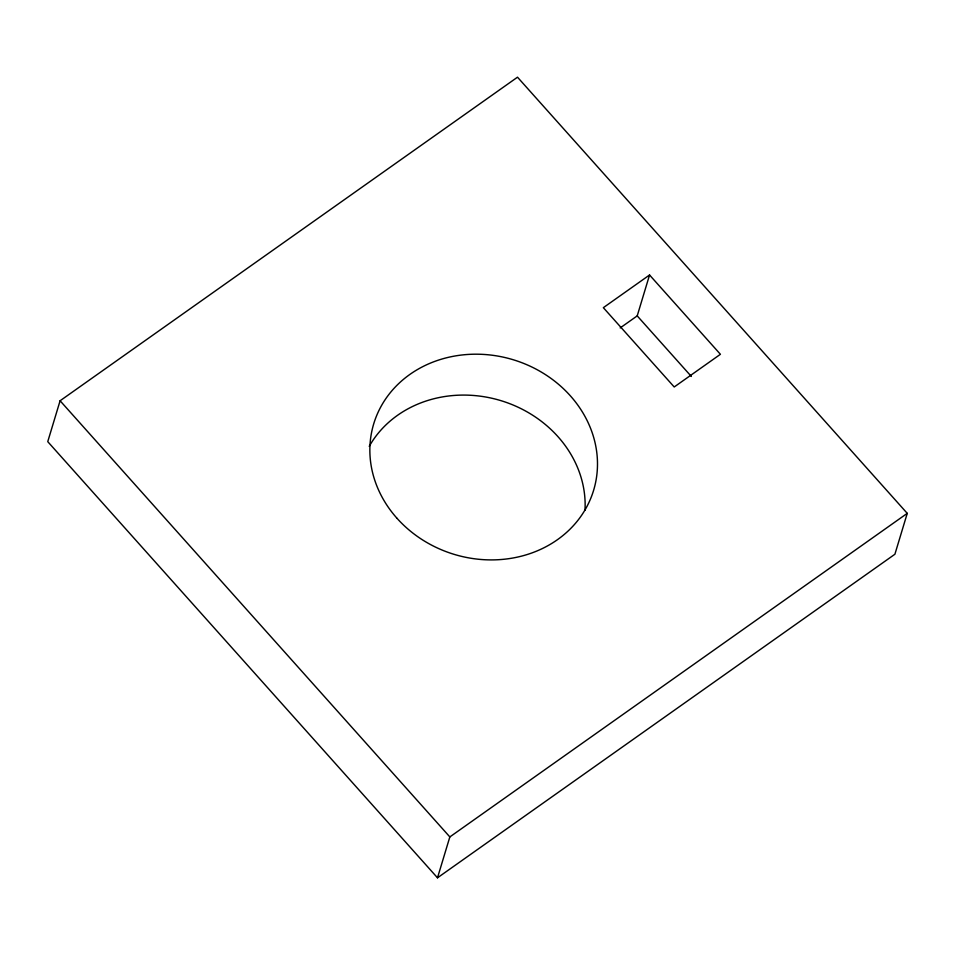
<?xml version="1.0" encoding="UTF-8"?>
<svg xmlns="http://www.w3.org/2000/svg" width="955" height="955" viewBox="0 0 955 955"><rect width="100%" height="100%" fill="white"/><g stroke="black" fill="none" stroke-linecap="round" stroke-linejoin="round"><path stroke-width="1.43" d="M60.093 400.766L47.75 441.652L437.497 877.812L894.907 554.234L907.25 513.348L517.503 77.188L60.093 400.766L449.841 836.926L437.497 877.812M620.189 327.923L637.212 315.878L649.555 274.992L720.416 354.293L674.218 386.978L603.345 307.677L649.555 274.992M449.841 836.926L907.25 513.348M637.212 315.878L691.348 376.461M369.227 446.367A114.863 101.696 16.8 0 1 500.05 400.384A114.863 101.696 16.8 0 1 584.985 510.233M397.041 518.338A114.863 101.696 16.8 0 0 590.918 497.949A114.863 101.696 16.8 0 0 463.056 354.866A114.863 101.696 16.8 0 0 397.041 518.338"/></g></svg>
